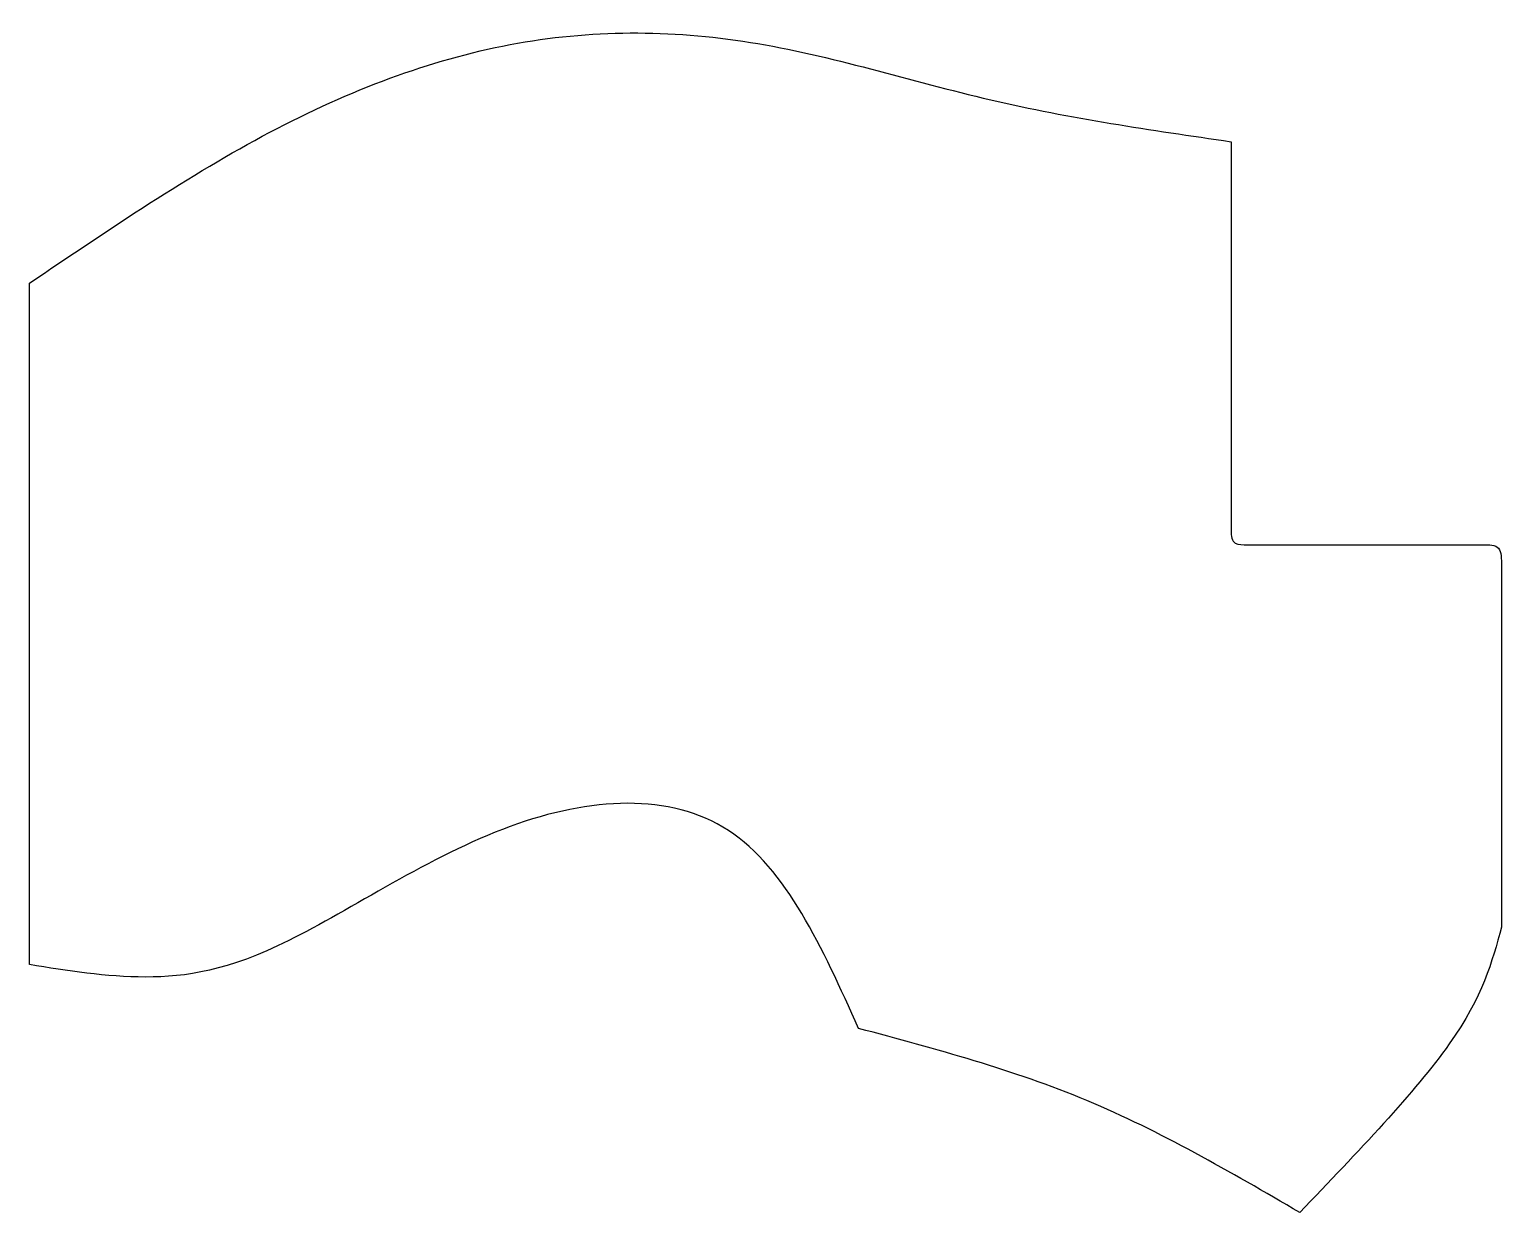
# Model space of a CAD drawing. Extents: x 86 to 197, y -127 to -38.
import ezdxf

# ---------------------------------------------------------------- set-up
doc = ezdxf.new("R2010")
doc.units = 0
doc.layers.add('outlines', color=7, linetype='CONTINUOUS')

msp = doc.modelspace()

# ---------------------------------------------------------------- linework, layer by layer
at = {"layer": 'outlines', "color": 7}
for points in [[(176.397917, -46.482691), (176.397917, -75.220987)], [(86.3981, -108.082768), (86.3981, -57.082111)], [(177.382282, -76.654716), (195.276617, -76.654716)], [(196.64868, -78.244289), (196.64868, -105.277135)]]:
    msp.add_lwpolyline(points, dxfattribs=at)
for points in [[(122.398206, -39.216145), (128.398229, -38.082908), (134.398436, -38.082908), (140.398848, -39.049449)], [(104.398816, -45.782428), (110.398822, -42.615863), (116.398182, -40.349381), (122.398206, -39.216145)], [(140.398848, -39.049449), (146.399263, -40.015991), (152.399472, -41.948892), (158.399422, -43.348834)], [(158.399422, -43.348834), (164.399374, -44.748778), (170.398732, -45.615748), (176.397915, -46.482691)], [(86.3981, -57.082111), (92.398487, -53.01553), (98.39881, -48.94899), (104.398816, -45.782428)], [(176.397915, -75.220987), (176.397915, -75.685815), (176.397915, -76.150376), (176.562116, -76.389205)], [(176.562116, -76.389205), (176.726319, -76.628033), (177.054434, -76.641378), (177.382279, -76.654716)], [(195.276617, -76.654716), (195.739515, -76.654716), (196.202153, -76.654716), (196.430697, -76.91978)], [(196.430697, -76.91978), (196.659241, -77.184844), (196.653958, -77.714693), (196.648677, -78.244289)], [(138.749753, -98.046113), (134.398304, -95.215967), (128.398095, -95.549547), (122.398036, -97.749639)], [(122.398036, -97.749639), (116.397976, -99.949729), (110.398616, -104.016188), (105.826009, -106.28313)], [(148.50618, -112.863048), (145.803765, -106.869814), (143.101205, -100.87626), (138.749753, -98.046113)], [(196.648677, -105.277135), (195.953494, -107.871595), (195.25836, -110.465875), (192.740885, -114.027158)], [(105.826009, -106.28313), (101.253404, -108.550072), (98.107632, -109.017389), (95.107481, -109.017425)], [(95.107481, -109.017425), (92.107329, -109.01745), (89.252892, -108.550144), (86.3981, -108.082768)], [(165.603598, -118.265748), (160.097244, -115.968676), (154.301927, -114.415921), (148.50618, -112.863048)], [(192.740885, -114.027158), (190.223409, -117.588441), (185.883725, -122.116723), (181.543957, -126.645091)], [(181.543957, -126.645091), (176.32711, -123.604045), (171.10995, -120.562817), (165.603598, -118.265748)]]:
    msp.add_open_spline(points, degree=3, dxfattribs=at)

doc.saveas('drawing.dxf')
